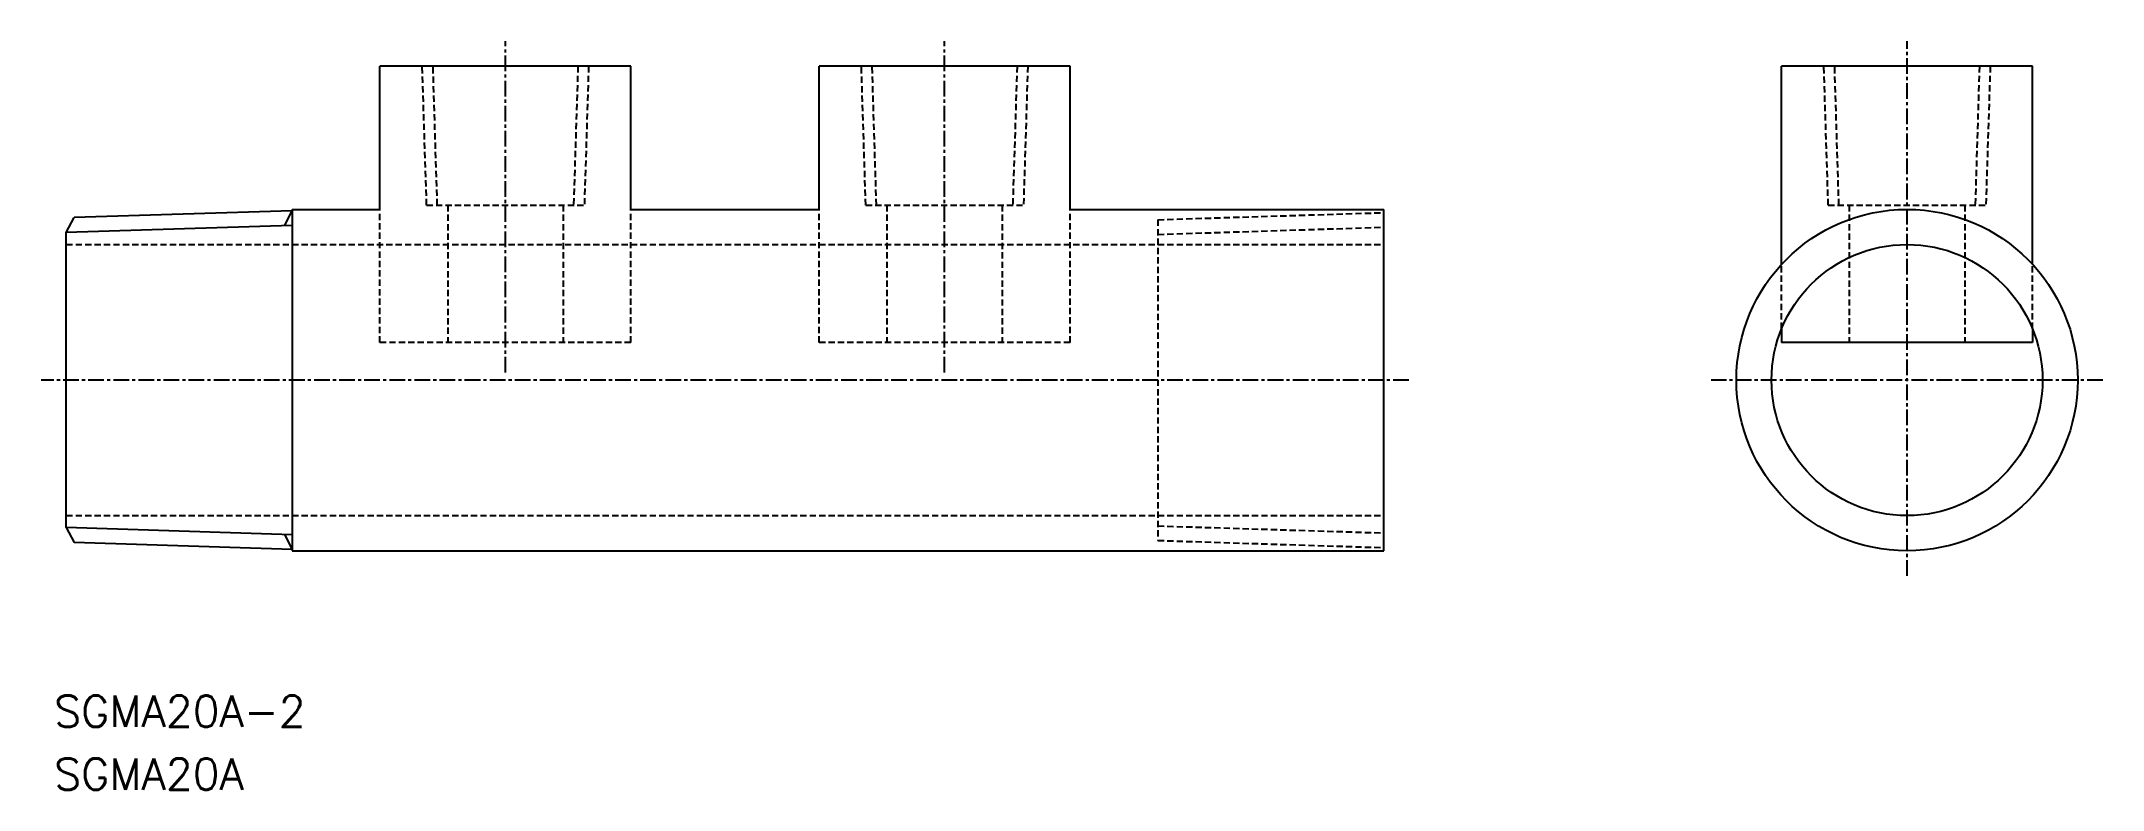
# Model space of a CAD drawing. Extents: x 70 to 235, y 78 to 138.
import ezdxf
from ezdxf.enums import TextEntityAlignment as Align

# ---------------------------------------------------------------- set-up
doc = ezdxf.new("R2010")
doc.units = 0
doc.linetypes.add('CENTER', pattern=[2, 1.25, -0.25, 0.25, -0.25])
doc.linetypes.add('DASHED', pattern=[0.75, 0.5, -0.25])
doc.layers.get('0').update_dxf_attribs({"linetype": 'CONTINUOUS'})
doc.layers.add('CENTER', color=1, linetype='CENTER')
doc.styles.get("Standard").update_dxf_attribs({"font": 'txt.shx', "bigfont": 'extfont.shx'})

msp = doc.modelspace()

# ---------------------------------------------------------------- linework, layer by layer
for p, q in [((97.49, 124.6), (97.49, 136)), ((117.49, 136), (97.49, 136)), ((117.49, 124.6), (117.49, 136)), ((152.49, 136), (132.49, 136)), ((132.49, 124.6), (132.49, 136)), ((152.49, 124.6), (152.49, 136)), ((209.2, 120.21), (209.2, 136)), ((229.2, 136), (209.2, 136)), ((229.2, 120.21), (229.2, 136)), ((72.49, 122.76), (73.11, 123.94)), ((90.49, 124.48), (73.11, 123.94)), ((90.49, 124.6), (97.49, 124.6)), ((90.49, 124.6), (90.49, 97.4)), ((117.49, 124.6), (132.49, 124.6)), ((152.49, 124.6), (177.49, 124.6)), ((177.49, 97.4), (177.49, 124.6)), ((72.49, 99.24), (72.49, 122.76)), ((72.49, 99.24), (73.11, 98.05)), ((90.49, 97.51), (73.11, 98.05)), ((90.49, 97.4), (177.49, 97.4))]:
    msp.add_line(p, q)
at = {"color": 3, "linetype": 'DASHED'}
for p, q in [((101.21, 124.93), (100.86, 136)), ((102.06, 124.93), (101.72, 136)), ((113.27, 136), (112.92, 124.93)), ((114.12, 136), (113.78, 124.93)), ((136.21, 124.93), (135.86, 136)), ((137.06, 124.93), (136.72, 136)), ((148.27, 136), (147.92, 124.93)), ((149.12, 136), (148.78, 124.93)), ((212.92, 124.93), (212.57, 136)), ((213.77, 124.93), (213.43, 136)), ((224.97, 136), (224.63, 124.93)), ((225.83, 136), (225.48, 124.93)), ((101.21, 124.93), (113.78, 124.93)), ((102.89, 124.93), (102.89, 114)), ((112.09, 124.93), (112.09, 114)), ((136.21, 124.93), (148.78, 124.93)), ((137.89, 124.93), (137.89, 114)), ((147.09, 124.93), (147.09, 114)), ((212.92, 124.93), (225.48, 124.93)), ((214.6, 124.93), (214.6, 114)), ((223.8, 124.93), (223.8, 114)), ((97.49, 114), (97.49, 124.6)), ((117.49, 114), (117.49, 124.6)), ((132.49, 114), (132.49, 124.6)), ((152.49, 114), (152.49, 124.6)), ((159.49, 123.78), (177.49, 124.34)), ((159.49, 123.78), (159.49, 98.22)), ((72.49, 121.8), (177.49, 121.8)), ((159.49, 122.61), (177.49, 123.18)), ((209.2, 115.08), (209.2, 120.21)), ((229.2, 115.08), (229.2, 120.21)), ((117.49, 114), (97.49, 114)), ((152.49, 114), (132.49, 114)), ((72.49, 100.2), (177.49, 100.2)), ((159.49, 99.38), (177.49, 98.82)), ((159.49, 98.22), (177.49, 97.65))]:
    msp.add_line(p, q, dxfattribs=at)
at = {"color": 3}
for p, q in [((90.49, 123.32), (72.49, 122.76)), ((89.88, 123.3), (90.49, 124.48)), ((90.49, 98.67), (72.49, 99.24)), ((89.88, 98.69), (90.49, 97.51))]:
    msp.add_line(p, q, dxfattribs=at)
at = {"color": 7, "linetype": 'CONTINUOUS'}
for p, q in [((209.2, 115.08), (209.2, 114)), ((229.2, 115.08), (229.2, 114)), ((229.2, 114), (209.2, 114))]:
    msp.add_line(p, q, dxfattribs=at)
msp.add_circle((219.2, 111), 13.6)
msp.add_circle((219.2, 111), 10.8, dxfattribs=at)
at = {"layer": 'CENTER', "linetype": 'CENTER'}
for p, q in [((107.49, 111.6), (107.49, 138)), ((142.49, 111.6), (142.49, 138)), ((219.2, 95.4), (219.2, 138)), ((179.49, 111), (70.49, 111)), ((234.8, 111), (203.6, 111))]:
    msp.add_line(p, q, dxfattribs=at)

# ---------------------------------------------------------------- texts
at = {"color": 7, "linetype": 'CONTINUOUS'}
for s, p in [('SGMA20A-2', (71.53, 84.61)), ('SGMA20A', (71.53, 79.61))]:
    msp.add_text(s, height=2.5, dxfattribs=at).set_placement(p, align=Align.MIDDLE_LEFT)

doc.saveas('drawing.dxf')
